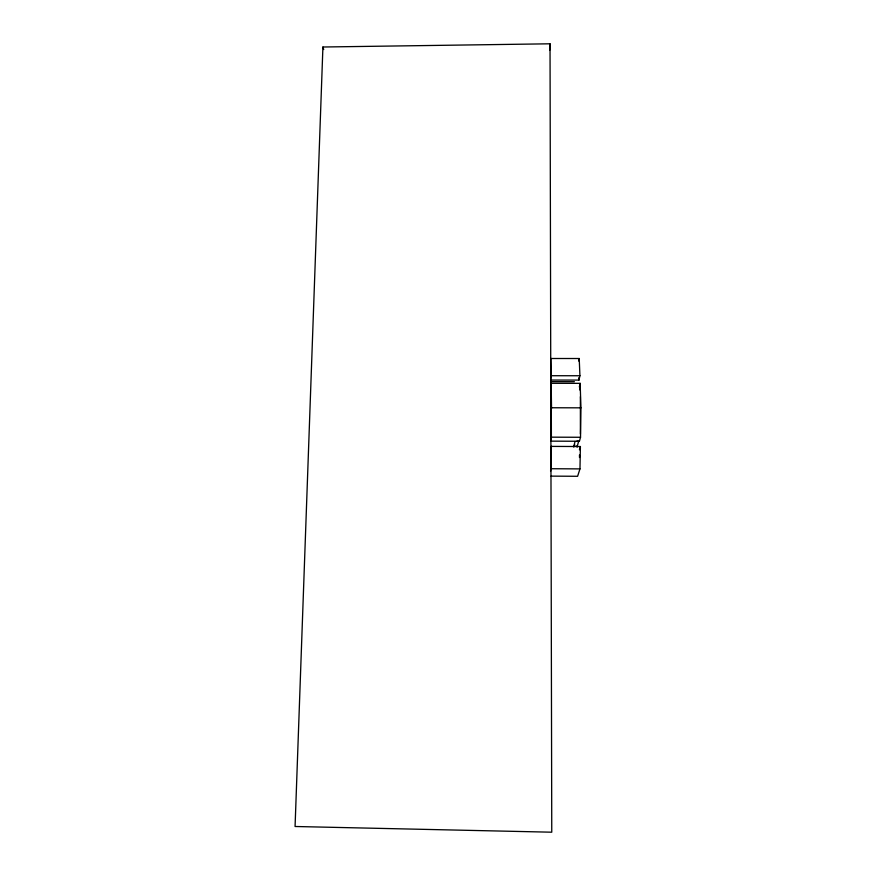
<?xml version="1.0" encoding="UTF-8"?>
<svg xmlns="http://www.w3.org/2000/svg" width="876" height="876" viewBox="0 0 876 876"><rect width="100%" height="100%" fill="white"/><g stroke="black" fill="none" stroke-linecap="round" stroke-linejoin="round"><path stroke-width="1.31" d="M551.387 437.168L551.267 383.305L580.153 383.349L580.93 407.833L580.525 437.277L579.419 441.263L550.785 441.143L551.387 437.168L580.525 437.277M550.621 471.189L551.311 446.399L580.405 446.53L579.967 468.89L577.602 476.281L551.092 476.128M580.394 433.981L580.372 396.697M322.915 47.008L295.07 826.495L551.76 832.2L550.029 43.8L322.915 47.008L323.704 49.549M549.69 50.228L550.029 43.8M551.146 375.716L550.632 380.053L578.981 380.085L579.923 375.749L579.222 358.514L550.796 358.503L551.146 375.716L579.923 375.749M550.818 386.962L551.267 383.305M550.796 390.838L551.223 387.356L551.541 408.512M550.894 436.752L551.322 433.872M550.96 448.6L551.311 446.399M578.718 361.032L579.222 358.514M579.343 387.017L580.153 383.349M579.583 389.623L580.076 387.444L580.164 390.083M573.813 446.234L575.061 441.416M578.686 441.088L577.032 447.099A1.664 1.632 14.6 0 0 576.857 445.851M579.441 449.837L580.405 446.53M550.884 381.662L574.382 381.695M551.639 407.756L580.93 407.833M551.048 468.726L579.967 468.89M578.959 377.589L578.981 380.085M579.474 454.972L579.496 457.535M573.813 447.078A1.664 1.632 14.6 0 1 574.985 445.085M577.81 441.077A1.719 1.686 13.8 0 1 576.912 441.066"/></g></svg>
